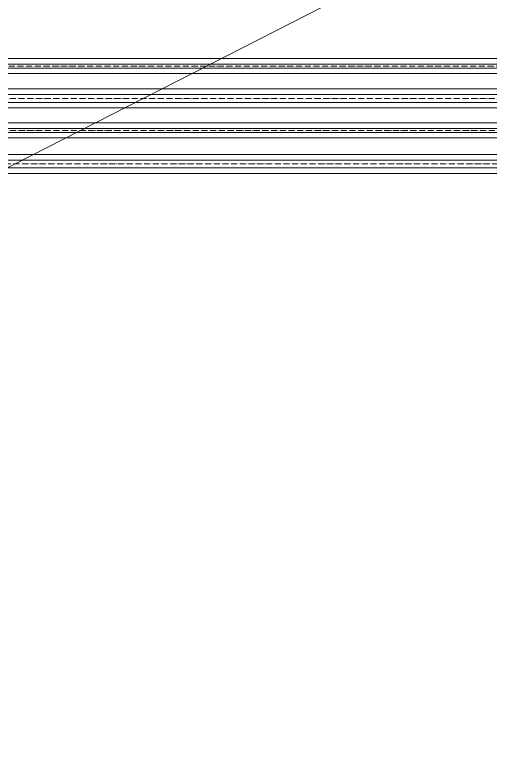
# Model space of a CAD drawing. Header units: millimetres. Extents: x -88595 to 880822, y -1054509 to -148035.
# Drawn here: x 547907 to 548677, y -278517 to -277316 of the extents above; entities that cross this region are included whole.
import ezdxf

# ---------------------------------------------------------------- set-up
doc = ezdxf.new("R2010")
doc.units = ezdxf.units.MM
doc.linetypes.add('$10$ADSK_Осевая', pattern=[14, 10, -2, 0, -2])
for name, color, linetype, lineweight in [('Изоляция', 7, 'Continuous', 18), ('Крыша', 7, 'Continuous', 9), ('Оборудование', 7, 'Continuous', 18), ('Трубопровод', 7, 'Continuous', 18)]:
    doc.layers.add(name, color=color, linetype=linetype, lineweight=lineweight)

# ---------------------------------------------------------------- blocks, each defined once
blk = doc.blocks.new('Кровля')
at = {"layer": 'Крыша'}
for p, q in [((557185.5, 647351.7), (562410.6, 650022.5)), ((562410.6, 650022.5), (557185.5, 647351.7))]:
    blk.add_line(p, q, dxfattribs=at)

msp = doc.modelspace()

# ---------------------------------------------------------------- linework, layer by layer
at = {"layer": 'Изоляция', "color": 190, "true_color": 0x8000ff}
for p, q in [((551770.3, -277387.3), (547167.7, -277387.3)), ((547167.7, -277411.6), (551770.3, -277411.6)), ((551899.1, -277491.6), (547174.5, -277491.6)), ((547174.5, -277515.9), (551899.1, -277515.9))]:
    msp.add_line(p, q, dxfattribs=at)
at = {"layer": 'Изоляция', "color": 134, "true_color": 0x00a6a6}
for p, q in [((551800.3, -277436.5), (545990.4, -277436.5)), ((545990.4, -277467.2), (551800.3, -277467.2)), ((551933.2, -277542.6), (547190.4, -277542.6)), ((547190.4, -277573.3), (551933.2, -277573.3))]:
    msp.add_line(p, q, dxfattribs=at)
at = {"layer": 'Трубопровод', "color": 190, "true_color": 0x8000ff}
for p, q in [((551770.3, -277396.3), (547173.4, -277396.3)), ((547173.4, -277402.6), (551770.3, -277402.6)), ((551899.1, -277500.6), (547174.5, -277500.6)), ((547174.5, -277506.9), (551899.1, -277506.9))]:
    msp.add_line(p, q, dxfattribs=at)
at = {"layer": 'Трубопровод', "color": 190, "linetype": '$10$ADSK_Осевая', "true_color": 0x8000ff}
for p, q in [((551770.3, -277399.5), (547173.4, -277399.5)), ((551899.1, -277503.8), (547174.5, -277503.8))]:
    msp.add_line(p, q, dxfattribs=at)
at = {"layer": 'Трубопровод', "color": 134, "true_color": 0x00a6a6}
for p, q in [((551800.3, -277445.5), (547171.7, -277445.5)), ((547171.7, -277458.2), (551800.3, -277458.2)), ((551933.2, -277551.6), (547190.4, -277551.6)), ((547190.4, -277564.3), (551933.2, -277564.3))]:
    msp.add_line(p, q, dxfattribs=at)
at = {"layer": 'Трубопровод', "color": 134, "linetype": '$10$ADSK_Осевая', "true_color": 0x00a6a6}
for p, q in [((551800.3, -277451.8), (547173.3, -277451.8)), ((551933.2, -277558), (547190.4, -277558))]:
    msp.add_line(p, q, dxfattribs=at)

# ---------------------------------------------------------------- block references
at = {"layer": 'Оборудование', "color": 5, "true_color": 0x0000ff}
msp.add_blockref('Кровля', (-12267.3, -926437.4), dxfattribs=at)

doc.saveas('drawing.dxf')
